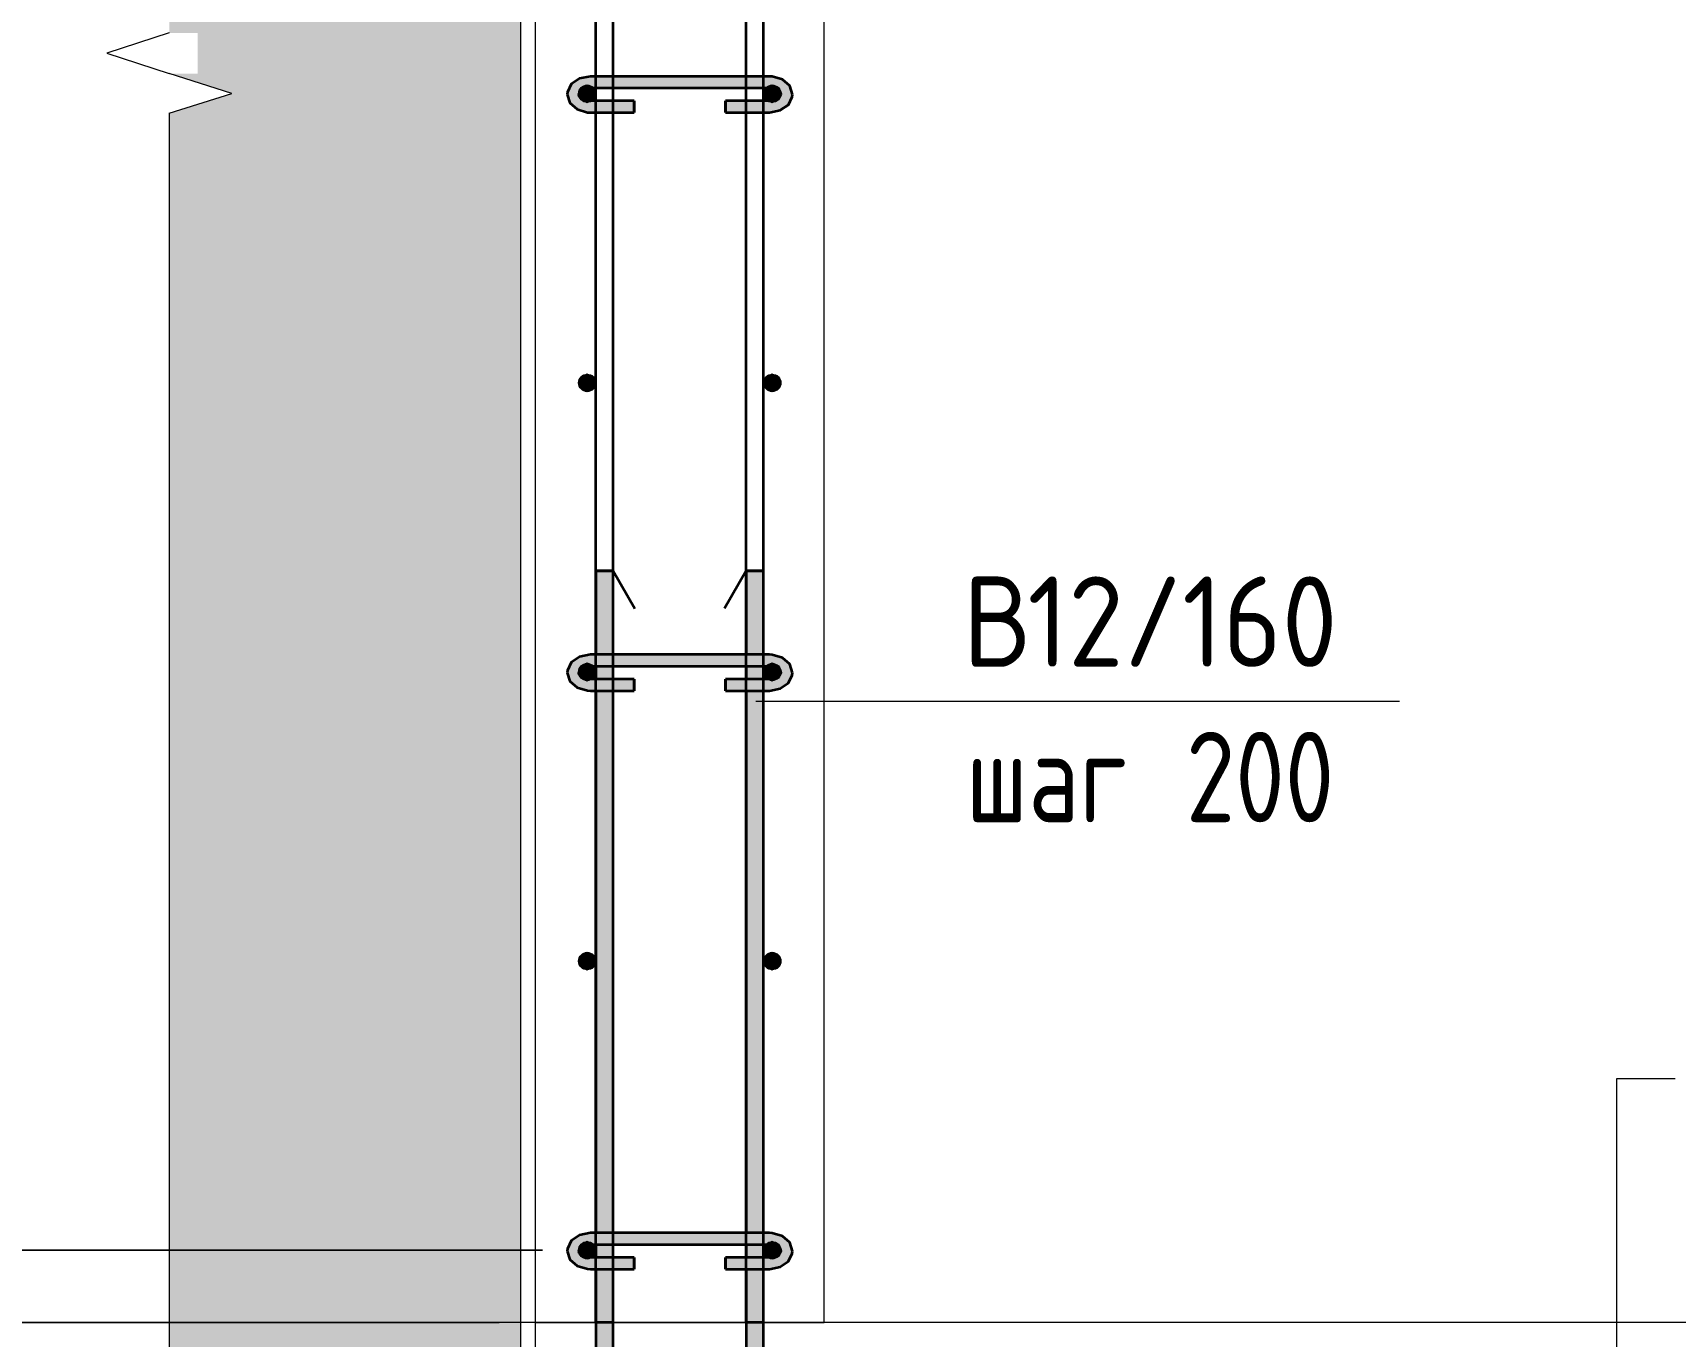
# Model space of a CAD drawing. Header units: millimetres. Extents: x 67134 to 121662, y -4758 to 13821.
# Drawn here: x 109571 to 110707, y -2959 to -2058 of the extents above; entities that cross this region are included whole.
import ezdxf

# ---------------------------------------------------------------- set-up
doc = ezdxf.new("R2010")
doc.units = ezdxf.units.MM
for name, color, linetype, lineweight in [('AA_Dim', 7, 'Continuous', 9), ('AA_Dim-25', 7, 'Continuous', 9), ('AA_Linii', 7, 'Continuous', 9), ('AA_Oformlenie', 7, 'Continuous', 9), ('AA_Vinoska', 7, 'Continuous', 9), ('AA_Visotnaya otmetka', 7, 'Continuous', 9), ('AF_Stena_Опалубка', 253, 'Continuous', 20), ('KR_Armatura', 7, 'Continuous', 20), ('KR_Armatura_Tonkie', 7, 'Continuous', 20), ('KR_Fundament', 7, 'Continuous', 20)]:
    doc.layers.add(name, color=color, linetype=linetype, lineweight=lineweight)
doc.styles.add('ISOCPEUR_7', font='isocpeur.ttf', dxfattribs={"width": 0.9, "height": 62.5})
doc.styles.add('ISOCPEUR_8', font='isocpeur.ttf', dxfattribs={"width": 0.8, "height": 62.5})
doc.dimstyles.new('00_Точн_3_знака__прозр__2', dxfattribs={"dimscale": 304.8, "dimtxt": 62.248823, "dimasz": 0.139436, "dimexe": 0.123031, "dimexo": 0.082021, "dimgap": 0.008202, "dimtad": 1, "dimdec": 3, "dimrnd": 0.001, "dimdsep": 46, "dimtxsty": 'ISOCPEUR_7', "dimblk1": 'OBLIQUE', "dimblk2": 'OBLIQUE', "dimsah": 1, "dimcen": 0.09, "dimdle": 0.123031, "dimazin": 0, "dimtfac": 1, "dimtdec": 4, "dimtix": 1, "dimtmove": 1, "dimatfit": 3, "dimfxl": 1, "dimtvp": 1, "dimtolj": 1, "dimtzin": 0, "dimlwd": 18, "dimlwe": 18, "dimarcsym": 2})
doc.dimstyles.new('00_Точн_3_знака__прозр__3', dxfattribs={"dimscale": 304.8, "dimtxt": 62.248823, "dimasz": 0.139436, "dimexe": 0.123031, "dimexo": 0.082021, "dimgap": 0.008202, "dimtad": 1, "dimdec": 3, "dimrnd": 0.001, "dimdsep": 46, "dimtxsty": 'ISOCPEUR_7', "dimblk1": 'OBLIQUE', "dimblk2": 'OBLIQUE', "dimsah": 1, "dimcen": 0.09, "dimdle": 0.123031, "dimazin": 0, "dimtfac": 1, "dimtdec": 4, "dimtix": 1, "dimtmove": 0, "dimatfit": 3, "dimfxl": 1, "dimtvp": 1, "dimtolj": 1, "dimtzin": 0, "dimlwd": 18, "dimlwe": 18, "dimarcsym": 2})

# ---------------------------------------------------------------- blocks, each defined once
blk = doc.blocks.new('265_Выпуск П одной длины _НесАрм_РабПлоск_ - В1 _d12_ t250-4071037-2-2 Армирование')
at = {"layer": 'KR_Armatura_Tonkie', "lineweight": 35}
h = blk.add_hatch(color=256, dxfattribs=at)
h.paths.add_polyline_path([(-11575, -3156), (-11574.7, -3030.1), (-11573.3, -3020.4), (-11568.8, -3010.2), (-11566, -3006.6), (-11566.2, -2913), (-11578, -2913), (-11577.8, -3156), (-11576.2, -3156)])
h.paths.add_polyline_path([(-11572, -2905), (-11566, -2905), (-11566.2, -2896), (-11578, -2896), (-11577.8, -2905), (-11573, -2905)])
h.paths.add_polyline_path([(-11572, -2888.2), (-11566, -2888), (-11566.3, -2513), (-11578, -2513), (-11577.8, -2888), (-11573, -2888.2)])
h.paths.add_polyline_path([(-11566.8, -2505), (-11566, -2505), (-11566.3, -2496), (-11578, -2496), (-11577.8, -2505), (-11566.9, -2505)])
h.paths.add_polyline_path([(-11572, -2488.2), (-11566, -2488), (-11566.2, -2430), (-11578, -2430), (-11577.8, -2488), (-11572.1, -2488.2)])
h = blk.add_hatch(color=256, dxfattribs=at)
h.paths.add_polyline_path([(-11469.6, -3156), (-11462, -3156), (-11462.2, -3002), (-11474, -3002), (-11473.8, -3156), (-11469.8, -3156)])
h.paths.add_polyline_path([(-11467.6, -2990), (-11462, -2990), (-11462.2, -2913), (-11474, -2913), (-11473.8, -2990), (-11468, -2990)])
h.paths.add_polyline_path([(-11463.8, -2905), (-11462, -2905), (-11462.2, -2896), (-11474, -2896), (-11473.8, -2905), (-11464.6, -2905)])
h.paths.add_polyline_path([(-11468, -2888.2), (-11462, -2888), (-11462.3, -2513), (-11474, -2513), (-11473.8, -2888), (-11469, -2888.2)])
h.paths.add_polyline_path([(-11463.8, -2505), (-11462, -2505), (-11462.3, -2496), (-11474, -2496), (-11473.8, -2505), (-11463.9, -2505)])
h.paths.add_polyline_path([(-11468, -2488.2), (-11462, -2488), (-11462.2, -2430), (-11474, -2430), (-11473.8, -2488), (-11468.1, -2488.2)])
for points in [[(-11536, -3198), (-11536, -3197.6), (-11544.9, -3196.1), (-11554.3, -3192.2), (-11563.1, -3185.1), (-11569.4, -3177), (-11573.7, -3165.8), (-11575, -3156), (-11578, -3156), (-11576.6, -3166.9), (-11572.4, -3177), (-11565.2, -3186.1), (-11556.7, -3192.5), (-11546.9, -3196.6), (-11537.6, -3197.8)], [(-11504, -3186), (-11474.7, -3186), (-11473.9, -3185.2), (-11467.4, -3176.5), (-11463.4, -3166.9), (-11462.2, -3156), (-11474, -3156), (-11475.2, -3164.3), (-11478, -3171), (-11483.1, -3177.5), (-11489, -3182), (-11496.2, -3185), (-11497.6, -3185.2)], [(-11533, -3198), (-11536, -3197.8), (-11536, -3198)]]:
    blk.add_hatch(color=256, dxfattribs=at).paths.add_polyline_path(points)
for p, q in [((-11578, -2430), (-11578, -2488)), ((-11578, -2430), (-11566, -2430)), ((-11566.2, -2430), (-11577.8, -2430)), ((-11566, -2488), (-11566, -2430)), ((-11566, -2430), (-11551, -2456)), ((-11474, -2430), (-11489, -2456)), ((-11474, -2430), (-11474, -2488)), ((-11474, -2430), (-11462, -2430)), ((-11462.2, -2430), (-11473.8, -2430)), ((-11462, -2488), (-11462, -2430)), ((-11578, -2496), (-11578, -2505)), ((-11566, -2505), (-11566, -2496)), ((-11474, -2496), (-11474, -2505)), ((-11462, -2505), (-11462, -2496)), ((-11578, -2513), (-11578, -2888)), ((-11566, -2888), (-11566, -2513)), ((-11474, -2513), (-11474, -2888)), ((-11462, -2888), (-11462, -2513)), ((-11578, -2896), (-11578, -2905)), ((-11566, -2905), (-11566, -2896)), ((-11474, -2896), (-11474, -2905)), ((-11462, -2905), (-11462, -2896)), ((-11578, -2913), (-11578, -2990)), ((-11566, -2990), (-11566, -2913)), ((-11474, -2913), (-11474, -2990)), ((-11462, -2990), (-11462, -2913)), ((-11578, -2990), (-11578, -3002)), ((-11566, -3002), (-11566, -2990)), ((-11578, -3002), (-11578, -3156)), ((-11566, -3006.6), (-11566, -3002)), ((-11474, -3002), (-11474, -3156)), ((-11462, -3156), (-11462, -3002)), ((-11504, -3186), (-11533, -3186)), ((-11536, -3198), (-11504, -3198))]:
    blk.add_line(p, q, dxfattribs=at)
at = {"layer": 'KR_Armatura_Tonkie', "lineweight": 35, "flags": 128}
for points in [[(-11578, -3156), (-11576, -3168.7), (-11570.3, -3180.2), (-11564.7, -3186)], [(-11474, -3156), (-11476, -3166.7), (-11481.6, -3175.9), (-11490.1, -3182.6), (-11500.5, -3185.8), (-11504, -3186)], [(-11475.3, -3186), (-11470.6, -3181.4), (-11464.5, -3170.1), (-11462, -3157.5), (-11462, -3156)], [(-11564.7, -3186), (-11561.4, -3189.4), (-11550.1, -3195.5), (-11537.5, -3198), (-11536, -3198)]]:
    blk.add_lwpolyline(points, dxfattribs=at)
blk = doc.blocks.new('265_Выпуск П одной длины _НесАрм_РабПлоск_ - В1 _d12_ t250-V7-2-2 Армирование')
at = {"layer": 'KR_Armatura_Tonkie', "lineweight": 35}
for p, q in [((-11578, -2430), (-11578, -2488)), ((-11566.2, -2430), (-11577.8, -2430)), ((-11577.8, -2430), (-11566.2, -2430)), ((-11566, -2488), (-11566, -2430)), ((-11566, -2430), (-11551, -2456)), ((-11474, -2430), (-11489, -2456)), ((-11474, -2430), (-11474, -2488)), ((-11473.8, -2430), (-11462.2, -2430)), ((-11462.2, -2430), (-11473.8, -2430)), ((-11462, -2488), (-11462, -2430)), ((-11578, -2496), (-11578, -2505)), ((-11566, -2505), (-11566, -2496)), ((-11474, -2496), (-11474, -2505)), ((-11462, -2505), (-11462, -2496)), ((-11578, -2513), (-11578, -2888)), ((-11566, -2888), (-11566, -2513)), ((-11474, -2513), (-11474, -2888)), ((-11462, -2888), (-11462, -2513)), ((-11578, -2896), (-11578, -2905)), ((-11566, -2905), (-11566, -2896)), ((-11474, -2896), (-11474, -2905)), ((-11462, -2905), (-11462, -2896)), ((-11578, -2913), (-11578, -2990)), ((-11566, -2990), (-11566, -2913)), ((-11474, -2913), (-11474, -2990)), ((-11462, -2990), (-11462, -2913)), ((-11578, -2990), (-11578, -3002)), ((-11566, -3002), (-11566, -2990)), ((-11578, -3002), (-11578, -3156)), ((-11566, -3006.6), (-11566, -3002)), ((-11474, -3002), (-11474, -3156)), ((-11462, -3156), (-11462, -3002)), ((-11474, -3156), (-11475.7, -3165.5)), ((-11476.8, -3168), (-11480.7, -3174.5)), ((-11482.1, -3176.4), (-11489.7, -3182.3)), ((-11504, -3186), (-11533, -3186)), ((-11491.5, -3183), (-11499, -3185.3)), ((-11536, -3198), (-11504, -3198))]:
    blk.add_line(p, q, dxfattribs=at)
at = {"layer": 'KR_Armatura_Tonkie', "lineweight": 35, "flags": 128}
for points in [[(-11462.6, -3160.4), (-11462, -3157.5), (-11462, -3156)], [(-11576.2, -3167.8), (-11576, -3168.7), (-11574.7, -3171.4)], [(-11465.9, -3172.7), (-11464.5, -3170.1), (-11464.2, -3168.6)], [(-11571.1, -3178.7), (-11570.3, -3180.2), (-11568.3, -3182.3)], [(-11472.3, -3183.1), (-11470.6, -3181.4), (-11469.5, -3179.4)], [(-11563.1, -3187.7), (-11561.4, -3189.4), (-11559.4, -3190.5)], [(-11552.7, -3194.1), (-11550.1, -3195.5), (-11548.6, -3195.8)], [(-11540.4, -3197.4), (-11537.5, -3198), (-11536, -3198)]]:
    blk.add_lwpolyline(points, dxfattribs=at)
blk = doc.blocks.new('261_Шпилька массив _НесАрм_РабПлоск_ - 8 А240-4166799-2-2 Армирование')
at = {"layer": 'KR_Armatura_Tonkie', "lineweight": 35}
for points in [[(-11581.8, -2111.8), (-11581.8, -2105), (-11588, -2103.5), (-11589.4, -2101.8), (-11589.8, -2100.5), (-11588.8, -2097.7), (-11585.8, -2095.6), (-11581.8, -2094.8), (-11581.8, -2088), (-11587.9, -2089), (-11590.7, -2090.3), (-11594.3, -2093.4), (-11596.6, -2096.2), (-11597.8, -2100.5), (-11596.4, -2105.1), (-11593.2, -2108.5), (-11587.7, -2111), (-11585.7, -2111.3)], [(-11551.1, -2094.8), (-11458, -2094.8), (-11458, -2088), (-11581.8, -2088.1), (-11581.8, -2094.8), (-11566, -2094.8)], [(-11458, -2111.8), (-11451.9, -2110.9), (-11446.7, -2108.5), (-11443.2, -2104.8), (-11442, -2100.5), (-11443.2, -2096.2), (-11445.6, -2092.6), (-11450.5, -2089.5), (-11458, -2088.1), (-11458, -2094.8), (-11454, -2095.6), (-11451.1, -2097.7), (-11450.1, -2100.7), (-11450.6, -2102.1), (-11452.5, -2103.7), (-11458, -2105.1), (-11458, -2111)], [(-11551.1, -2096), (-11458, -2095.9), (-11458, -2094.8), (-11581.8, -2094.8), (-11581.8, -2096), (-11566, -2096)], [(-11566, -2111.8), (-11551.5, -2111.8), (-11551.5, -2105), (-11581.8, -2105.1), (-11581.8, -2111.8), (-11573.7, -2111.8)], [(-11566, -2113), (-11551.5, -2112.8), (-11551.5, -2111.8), (-11581.8, -2111.8), (-11581.8, -2113), (-11573.7, -2113)], [(-11458, -2111.8), (-11458, -2105), (-11488.3, -2105.1), (-11488.3, -2111.8), (-11460.5, -2111.8)], [(-11460.5, -2113), (-11458, -2112.8), (-11458, -2111.8), (-11488.3, -2111.8), (-11488.3, -2113), (-11462, -2113)], [(-11581.8, -2511.8), (-11581.8, -2505), (-11588, -2503.5), (-11589.5, -2501.5), (-11589.8, -2500.5), (-11588.8, -2497.7), (-11585.8, -2495.6), (-11581.8, -2494.8), (-11581.8, -2488), (-11587.9, -2489), (-11590.7, -2490.3), (-11594.3, -2493.4), (-11596.6, -2496.2), (-11597.8, -2500.5), (-11596.4, -2505.1), (-11593.2, -2508.5), (-11587.7, -2511), (-11585.7, -2511.3)], [(-11462, -2494.8), (-11458, -2494.8), (-11458, -2488), (-11581.8, -2488.1), (-11581.8, -2494.8), (-11474, -2494.8)], [(-11458, -2511.8), (-11451.9, -2510.9), (-11446.7, -2508.5), (-11443.2, -2504.8), (-11442, -2500.5), (-11443.2, -2496.2), (-11445.6, -2492.6), (-11450.5, -2489.5), (-11458, -2488.1), (-11458, -2494.8), (-11454, -2495.6), (-11451.1, -2497.7), (-11450.1, -2500.7), (-11450.6, -2502.1), (-11452.5, -2503.7), (-11458, -2505.1), (-11458, -2511)], [(-11460.5, -2496), (-11458, -2495.9), (-11458, -2494.8), (-11581.8, -2494.8), (-11581.8, -2496), (-11462, -2496)], [(-11551.5, -2511.8), (-11551.5, -2505), (-11581.8, -2505.1), (-11581.8, -2511.8), (-11566, -2511.8)], [(-11462, -2511.8), (-11458, -2511.8), (-11458, -2505), (-11488.3, -2505.1), (-11488.3, -2511.8), (-11474, -2511.8)], [(-11566, -2513), (-11551.5, -2512.8), (-11551.5, -2511.8), (-11581.8, -2511.8), (-11581.8, -2513), (-11573.7, -2513)], [(-11460.5, -2513), (-11458, -2512.8), (-11458, -2511.8), (-11488.3, -2511.8), (-11488.3, -2513), (-11462, -2513)], [(-11581.8, -2911.8), (-11581.8, -2905), (-11588, -2903.5), (-11589.4, -2901.8), (-11589.8, -2900.5), (-11588.8, -2897.7), (-11585.8, -2895.6), (-11581.8, -2894.8), (-11581.8, -2888), (-11587.9, -2889), (-11590.7, -2890.3), (-11594.3, -2893.4), (-11596.6, -2896.2), (-11597.8, -2900.5), (-11596.4, -2905.1), (-11593.2, -2908.5), (-11587.7, -2911), (-11585.7, -2911.3)], [(-11578.1, -2894.8), (-11458, -2894.8), (-11458, -2888), (-11581.8, -2888.1), (-11581.8, -2894.8), (-11580.5, -2894.8)], [(-11460.5, -2896), (-11458, -2895.9), (-11458, -2894.8), (-11581.8, -2894.8), (-11581.8, -2896), (-11462, -2896)], [(-11458, -2911.8), (-11451.9, -2910.9), (-11446.7, -2908.5), (-11443.1, -2904.4), (-11442, -2900.5), (-11443.2, -2896.2), (-11445.6, -2892.6), (-11450.5, -2889.5), (-11458, -2888.1), (-11458, -2894.8), (-11454, -2895.6), (-11451.1, -2897.7), (-11450.1, -2900.7), (-11450.6, -2902.1), (-11452.5, -2903.7), (-11458, -2905.1), (-11458, -2911)], [(-11573.7, -2911.8), (-11551.5, -2911.8), (-11551.5, -2905), (-11581.8, -2905.1), (-11581.8, -2911.8), (-11578, -2911.8)], [(-11462, -2911.8), (-11458, -2911.8), (-11458, -2905), (-11488.3, -2905.1), (-11488.3, -2911.8), (-11474, -2911.8)], [(-11566, -2913), (-11551.5, -2912.8), (-11551.5, -2911.8), (-11581.8, -2911.8), (-11581.8, -2913), (-11573.7, -2913)], [(-11460.5, -2913), (-11458, -2912.8), (-11458, -2911.8), (-11488.3, -2911.8), (-11488.3, -2913), (-11462, -2913)]]:
    blk.add_hatch(color=256, dxfattribs=at).paths.add_polyline_path(points)
h = blk.add_hatch(color=256, dxfattribs=at)
h.paths.add_polyline_path([(-11581.8, -2113), (-11581.8, -2111.8), (-11588, -2110.9), (-11593.2, -2108.5), (-11591.4, -2110.1), (-11589.4, -2111.3), (-11587.9, -2112), (-11585.3, -2112.4)])
h.paths.add_polyline_path([(-11589.3, -2099), (-11588, -2097.4), (-11581.8, -2095.9), (-11581.8, -2094.8), (-11585.8, -2095.6), (-11588.8, -2097.7), (-11589.1, -2098.6)])
h = blk.add_hatch(color=256, dxfattribs=at)
h.paths.add_polyline_path([(-11458, -2113), (-11450.5, -2111.5), (-11445.6, -2108.4), (-11443.2, -2104.8), (-11446.7, -2108.5), (-11452.1, -2111), (-11458, -2111.8), (-11458, -2112.8)])
h.paths.add_polyline_path([(-11450.8, -2098.6), (-11451.1, -2097.7), (-11454.6, -2095.5), (-11458, -2094.8), (-11458, -2096), (-11457.4, -2096.1), (-11450.8, -2098.6)])
h = blk.add_hatch(color=256, dxfattribs=at)
h.paths.add_polyline_path([(-11581.8, -2513), (-11581.8, -2511.8), (-11588, -2510.9), (-11593.2, -2508.5), (-11593.8, -2508.1), (-11589.4, -2511.3), (-11587.9, -2512), (-11585.3, -2512.4)])
h.paths.add_polyline_path([(-11589.3, -2499), (-11588, -2497.4), (-11581.8, -2495.9), (-11581.8, -2494.8), (-11585.8, -2495.6), (-11588.8, -2497.7), (-11589, -2498.3)])
h = blk.add_hatch(color=256, dxfattribs=at)
h.paths.add_polyline_path([(-11458, -2513), (-11450.5, -2511.5), (-11445.6, -2508.4), (-11443.2, -2504.8), (-11446.7, -2508.5), (-11452.1, -2511), (-11458, -2511.8), (-11458, -2512.8)])
h.paths.add_polyline_path([(-11450.8, -2498.6), (-11451.1, -2497.7), (-11454.6, -2495.5), (-11458, -2494.8), (-11458, -2496), (-11457.4, -2496.1), (-11451.1, -2498.5)])
h = blk.add_hatch(color=256, dxfattribs=at)
h.paths.add_polyline_path([(-11581.8, -2913), (-11581.8, -2911.8), (-11588, -2910.9), (-11593.2, -2908.5), (-11593.8, -2908.1), (-11589.4, -2911.3), (-11587.9, -2912), (-11585.3, -2912.4)])
h.paths.add_polyline_path([(-11589.3, -2899), (-11588, -2897.4), (-11581.8, -2895.9), (-11581.8, -2894.8), (-11585.8, -2895.6), (-11588.8, -2897.7), (-11589, -2898.3)])
h = blk.add_hatch(color=256, dxfattribs=at)
h.paths.add_polyline_path([(-11458, -2913), (-11450.5, -2911.5), (-11445.6, -2908.4), (-11443.2, -2904.8), (-11446.7, -2908.5), (-11452.1, -2911), (-11458, -2911.8), (-11458, -2912.8)])
h.paths.add_polyline_path([(-11450.8, -2898.6), (-11451.1, -2897.7), (-11454.6, -2895.5), (-11458, -2894.8), (-11458, -2896), (-11457.4, -2896.1), (-11451.1, -2898.5)])
for p, q in [((-11578, -2088), (-11581.8, -2088)), ((-11566, -2088), (-11578, -2088)), ((-11474, -2088), (-11566, -2088)), ((-11462, -2088), (-11474, -2088)), ((-11458, -2088), (-11462, -2088)), ((-11581.8, -2096), (-11578, -2096)), ((-11578, -2096), (-11566, -2096)), ((-11566, -2096), (-11474, -2096)), ((-11474, -2096), (-11462, -2096)), ((-11462, -2096), (-11458, -2096)), ((-11578, -2105), (-11581.8, -2105)), ((-11581.8, -2113), (-11578, -2113)), ((-11566, -2105), (-11578, -2105)), ((-11578, -2113), (-11566, -2113)), ((-11551.5, -2105), (-11566, -2105)), ((-11566, -2113), (-11551.5, -2113)), ((-11551.5, -2105), (-11551.5, -2111.8)), ((-11551.5, -2106.2), (-11551.5, -2105.1)), ((-11551.5, -2112.8), (-11551.5, -2106.2)), ((-11551.5, -2111.8), (-11551.5, -2113)), ((-11474, -2105), (-11488.3, -2105)), ((-11488.3, -2111.8), (-11488.3, -2105)), ((-11488.3, -2105.1), (-11488.3, -2106.2)), ((-11488.3, -2106.2), (-11488.3, -2112.8)), ((-11488.3, -2113), (-11488.3, -2111.8)), ((-11488.3, -2113), (-11474, -2113)), ((-11462, -2105), (-11474, -2105)), ((-11474, -2113), (-11462, -2113)), ((-11458, -2105), (-11462, -2105)), ((-11462, -2113), (-11458, -2113)), ((-11578, -2488), (-11581.8, -2488)), ((-11566, -2488), (-11578, -2488)), ((-11474, -2488), (-11566, -2488)), ((-11462, -2488), (-11474, -2488)), ((-11458, -2488), (-11462, -2488)), ((-11581.8, -2496), (-11578, -2496)), ((-11578, -2496), (-11566, -2496)), ((-11566, -2496), (-11474, -2496)), ((-11474, -2496), (-11462, -2496)), ((-11462, -2496), (-11458, -2496)), ((-11578, -2505), (-11581.8, -2505)), ((-11566, -2505), (-11578, -2505)), ((-11551.5, -2505), (-11566, -2505)), ((-11551.5, -2505), (-11551.5, -2511.8)), ((-11551.5, -2506.2), (-11551.5, -2505.1)), ((-11551.5, -2512.8), (-11551.5, -2506.2)), ((-11474, -2505), (-11488.3, -2505)), ((-11488.3, -2511.8), (-11488.3, -2505)), ((-11488.3, -2505.1), (-11488.3, -2506.2)), ((-11488.3, -2506.2), (-11488.3, -2512.8)), ((-11462, -2505), (-11474, -2505)), ((-11458, -2505), (-11462, -2505)), ((-11581.8, -2513), (-11578, -2513)), ((-11578, -2513), (-11566, -2513)), ((-11566, -2513), (-11551.5, -2513)), ((-11551.5, -2511.8), (-11551.5, -2513)), ((-11488.3, -2513), (-11488.3, -2511.8)), ((-11488.3, -2513), (-11474, -2513)), ((-11474, -2513), (-11462, -2513)), ((-11462, -2513), (-11458, -2513)), ((-11578, -2888), (-11581.8, -2888)), ((-11581.8, -2896), (-11578, -2896)), ((-11566, -2888), (-11578, -2888)), ((-11578, -2896), (-11566, -2896)), ((-11474, -2888), (-11566, -2888)), ((-11566, -2896), (-11474, -2896)), ((-11462, -2888), (-11474, -2888)), ((-11474, -2896), (-11462, -2896)), ((-11458, -2888), (-11462, -2888)), ((-11462, -2896), (-11458, -2896)), ((-11578, -2905), (-11581.8, -2905)), ((-11566, -2905), (-11578, -2905)), ((-11551.5, -2905), (-11566, -2905)), ((-11551.5, -2905), (-11551.5, -2911.8)), ((-11551.5, -2906.2), (-11551.5, -2905.1)), ((-11551.5, -2912.8), (-11551.5, -2906.2)), ((-11474, -2905), (-11488.3, -2905)), ((-11488.3, -2911.8), (-11488.3, -2905)), ((-11488.3, -2905.1), (-11488.3, -2906.2)), ((-11488.3, -2906.2), (-11488.3, -2912.8)), ((-11462, -2905), (-11474, -2905)), ((-11458, -2905), (-11462, -2905)), ((-11581.8, -2913), (-11578, -2913)), ((-11578, -2913), (-11566, -2913)), ((-11566, -2913), (-11551.5, -2913)), ((-11551.5, -2911.8), (-11551.5, -2913)), ((-11488.3, -2913), (-11488.3, -2911.8)), ((-11488.3, -2913), (-11474, -2913)), ((-11474, -2913), (-11462, -2913)), ((-11462, -2913), (-11458, -2913))]:
    blk.add_line(p, q, dxfattribs=at)
at = {"layer": 'KR_Armatura_Tonkie', "lineweight": 35, "flags": 128}
for points in [[(-11581.8, -2088), (-11589.4, -2089.5), (-11595, -2093.4), (-11597.7, -2098.9), (-11597.8, -2100.5)], [(-11442, -2100.5), (-11443.9, -2094.6), (-11448.9, -2090.2), (-11456.1, -2088.1), (-11458, -2088)], [(-11597.8, -2100.5), (-11596, -2106.4), (-11591, -2110.8), (-11583.7, -2112.9), (-11581.8, -2113)], [(-11589.8, -2100.5), (-11588.9, -2098.5), (-11585.1, -2096.4), (-11581.8, -2096)], [(-11581.8, -2105), (-11586.9, -2103.9), (-11589.5, -2101.7), (-11589.8, -2100.5)], [(-11458, -2096), (-11453, -2097.1), (-11450.3, -2099.3), (-11450, -2100.5)], [(-11458, -2113), (-11450.4, -2111.5), (-11444.8, -2107.6), (-11442.1, -2102.1), (-11442, -2100.5)], [(-11450, -2100.5), (-11451, -2102.5), (-11454.7, -2104.5), (-11458, -2105)], [(-11581.8, -2488), (-11589.4, -2489.5), (-11595, -2493.4), (-11597.7, -2498.9), (-11597.8, -2500.5)], [(-11442, -2500.5), (-11443.9, -2494.6), (-11448.9, -2490.2), (-11456.1, -2488.1), (-11458, -2488)], [(-11589.8, -2500.5), (-11588.9, -2498.5), (-11585.1, -2496.4), (-11581.8, -2496)], [(-11458, -2496), (-11453, -2497.1), (-11450.3, -2499.3), (-11450, -2500.5)], [(-11597.8, -2500.5), (-11596, -2506.4), (-11591, -2510.8), (-11583.7, -2512.9), (-11581.8, -2513)], [(-11581.8, -2505), (-11586.9, -2503.9), (-11589.5, -2501.7), (-11589.8, -2500.5)], [(-11458, -2513), (-11450.4, -2511.5), (-11444.8, -2507.6), (-11442.1, -2502.1), (-11442, -2500.5)], [(-11450, -2500.5), (-11451, -2502.5), (-11454.7, -2504.5), (-11458, -2505)], [(-11581.8, -2888), (-11589.4, -2889.5), (-11595, -2893.4), (-11597.7, -2898.9), (-11597.8, -2900.5)], [(-11589.8, -2900.5), (-11588.9, -2898.5), (-11585.1, -2896.4), (-11581.8, -2896)], [(-11442, -2900.5), (-11443.9, -2894.6), (-11448.9, -2890.2), (-11456.1, -2888.1), (-11458, -2888)], [(-11458, -2896), (-11453, -2897.1), (-11450.3, -2899.3), (-11450, -2900.5)], [(-11597.8, -2900.5), (-11596, -2906.4), (-11591, -2910.8), (-11583.7, -2912.9), (-11581.8, -2913)], [(-11581.8, -2905), (-11586.9, -2903.9), (-11589.5, -2901.7), (-11589.8, -2900.5)], [(-11458, -2913), (-11450.4, -2911.5), (-11444.8, -2907.6), (-11442.1, -2902.1), (-11442, -2900.5)], [(-11450, -2900.5), (-11451, -2902.5), (-11454.7, -2904.5), (-11458, -2905)]]:
    blk.add_lwpolyline(points, dxfattribs=at)
blk = doc.blocks.new('011_Прямоугольник обрыва _ЭлУзла_ - 011_Прямоугольник обрыва _ЭлУзла_-4156433-2-2 Армирование')
at = {"layer": 'AA_Oformlenie'}
blk.add_line((-11873.1, -3454.8), (-11873.1, -2113.6), dxfattribs=at)
blk = doc.blocks.new('DIMBLOCK104-2-2 Армирование')
at = {"layer": 'AA_Dim-25', "lineweight": 18}
for p, q in [((109292.8, -2709.9), (109292.8, -2924)), ((109292.8, -2924), (109428.3, -2970)), ((109893.1, -2950), (109390.8, -2950)), ((109428.3, -2990), (109428.3, -2950)), ((109428.3, -2950), (109893.1, -2950)), ((109923.1, -2990), (109390.8, -2990)), ((109428.3, -2990), (109923.1, -2990))]:
    blk.add_line(p, q, dxfattribs=at)
at = {"layer": 'AA_Dim-25', "lineweight": 30}
for p, q in [((109428.3, -2950), (109407.1, -2928.8)), ((109428.3, -2950), (109449.6, -2971.2)), ((109428.3, -2990), (109407.1, -2968.8)), ((109428.3, -2990), (109449.6, -3011.2))]:
    blk.add_line(p, q, dxfattribs=at)
at = {"layer": 'AA_Dim-25', "color": 0, "lineweight": 18, "insert": (109208.7, -2899), "char_height": 62.5, "width": 226.969, "attachment_point": 1, "rotation": 90, "line_spacing_factor": 1.149209, "style": 'ISOCPEUR_7'}
blk.add_mtext('з.с.40', dxfattribs=at)
blk = doc.blocks.new('_Oblique')
at = {"color": 0, "linetype": 'ByBlock', "lineweight": -2}
blk.add_line((-0.5, -0.5), (0.5, 0.5), dxfattribs=at)
blk = doc.blocks.new('DIMBLOCK105-2-2 Армирование')
at = {"layer": 'AA_Dim-25', "lineweight": 18}
for p, q in [((109428.3, -2785.3), (109428.3, -2889.4)), ((109428.3, -2889.4), (109428.3, -2925)), ((109923.1, -2900), (109390.8, -2900)), ((109428.3, -2950), (109428.3, -2900)), ((109428.3, -2900), (109923.1, -2900)), ((109893.1, -2950), (109390.8, -2950)), ((109428.3, -2950), (109893.1, -2950))]:
    blk.add_line(p, q, dxfattribs=at)
at = {"layer": 'AA_Dim-25', "lineweight": 30}
for p, q in [((109428.3, -2900), (109407.1, -2878.8)), ((109428.3, -2900), (109449.6, -2921.2)), ((109428.3, -2950), (109407.1, -2928.8)), ((109428.3, -2950), (109449.6, -2971.2))]:
    blk.add_line(p, q, dxfattribs=at)
at = {"layer": 'AA_Dim-25', "color": 0, "lineweight": 18, "insert": (109344.2, -2864.4), "char_height": 62.5, "width": 94.81, "attachment_point": 1, "rotation": 90, "line_spacing_factor": 1.149209, "style": 'ISOCPEUR_7'}
blk.add_mtext('50', dxfattribs=at)
blk = doc.blocks.new('DIMBLOCK106-2-2 Армирование')
at = {"layer": 'AA_Dim-25', "lineweight": 30}
for p, q in [((109428.3, 1100), (109407.1, 1121.2)), ((109428.3, 1100), (109449.6, 1078.8)), ((109428.3, -2900), (109407.1, -2878.8)), ((109428.3, -2900), (109449.6, -2921.2))]:
    blk.add_line(p, q, dxfattribs=at)
at = {"layer": 'AA_Dim-25', "lineweight": 18}
for p, q in [((109923.1, 1100), (109390.8, 1100)), ((109428.3, -2900), (109428.3, 1100)), ((109428.3, 1100), (109923.1, 1100)), ((109923.1, -2900), (109390.8, -2900)), ((109428.3, -2900), (109923.1, -2900))]:
    blk.add_line(p, q, dxfattribs=at)
at = {"layer": 'AA_Dim-25', "color": 0, "lineweight": 18, "insert": (109344.2, -1114.9), "char_height": 62.5, "width": 515.708, "attachment_point": 1, "rotation": 90, "line_spacing_factor": 1.149209, "style": 'ISOCPEUR_7'}
blk.add_mtext('200х19=4000', dxfattribs=at)
blk = doc.blocks.new('042_М_Арматуры - Диам длина поз _ Комментарий-3662934-2-2 Армирование')
at = {"layer": 'AA_Vinoska'}
blk.add_line((-10831.3, -2781.2), (-10481.3, -2781.2), dxfattribs=at)

msp = doc.modelspace()

# ---------------------------------------------------------------- hatches: boundary and pattern name
at = {"layer": 'AA_Oformlenie'}
h = msp.add_hatch(dxfattribs=at)
h.set_pattern_fill('FP_13', color=250, style=0, pattern_type=2)
h.set_pattern_definition([(0, (112629.82, 825), (101.6, 25.4), [8.382, -67.818, 8.382, -67.818, -406.4]), (0, (112629.82, 825), (101.6, 25.4), [-152.4, 8.382, -144.018, 8.382, -67.818, -177.8]), (0, (112629.82, 825), (101.6, 25.4), [-381, 8.382, -42.418, 8.382, -118.618]), (120, (112667.92, 837.7), (-72.79705, 75.28818), [8.382, -67.818, 8.382, -67.818, -406.4]), (120, (112667.92, 837.7), (-72.79705, 75.28818), [-152.4, 8.382, -144.018, 8.382, -67.818, -177.8]), (120, (112667.92, 837.7), (-72.79705, 75.28818), [-381, 8.382, -42.418, 8.382, -118.618]), (240, (112680.62, 888.5), (-28.80295, -100.68818), [8.382, -67.818, 8.382, -67.818, -406.4]), (240, (112680.62, 888.5), (-28.80295, -100.68818), [-152.4, 8.382, -144.018, 8.382, -67.818, -177.8]), (240, (112680.62, 888.5), (-28.80295, -100.68818), [-381, 8.382, -42.418, 8.382, -118.618])])
h.paths.add_polyline_path([(109664.9489, -3454.753), (110241.5471, -3454.753), (110241.5471, -3434.6753), (110269.0471, -3434.6753), (110269.0471, -3454.753), (110283.1242, -3411.4279), (110297.2014, -3454.753), (111449.7434, -3454.753), (111449.7434, -3434.6753), (111477.2434, -3434.6753), (111477.2434, -3454.753), (111491.3206, -3411.4279), (111505.3977, -3454.753), (111908.0899, -3454.753), (111908.0899, -3350), (109808.0899, -3350), (109808.0899, -3250), (109908.0899, -3250), (109908.0899, -1235), (109664.9489, -1235), (109664.9489, -2057.9104), (109684.5752, -2057.9104), (109684.5752, -2086.0648), (109664.9489, -2086.0648), (109708.2501, -2099.8148), (109664.9489, -2113.5648), (109664.9489, -3387.9646)])
at = {"layer": 'KR_Armatura'}
h = msp.add_hatch(color=256, dxfattribs=at)
edge = h.paths.add_edge_path()
edge.add_arc((109954.0899, -2100), 6, 0, 360)
for points in [[(109954.0899, -2106), (109959.286, -2103), (109959.286, -2097), (109954.0899, -2094), (109948.8937, -2097), (109948.8937, -2103)], [(110082.0899, -2106), (110087.286, -2103), (110087.286, -2097), (110082.0899, -2094), (110076.8937, -2097), (110076.8937, -2103), (110077.6301, -2103.4251)], [(109954.0899, -2306), (109959.286, -2303), (109959.286, -2297), (109954.0899, -2294), (109948.8937, -2297), (109948.8937, -2303)], [(110082.0899, -2306), (110087.286, -2303), (110087.286, -2297), (110082.0899, -2294), (110076.8937, -2297), (110076.8937, -2303)], [(109954.0899, -2506), (109959.286, -2503), (109959.286, -2497), (109954.0899, -2494), (109948.8937, -2497), (109948.8937, -2503)], [(110082.0899, -2506), (110087.286, -2503), (110087.286, -2497), (110082.0899, -2494), (110076.8937, -2497), (110076.8937, -2503), (110077.6301, -2503.4251)], [(109954.0899, -2706), (109959.286, -2703), (109959.286, -2697), (109954.0899, -2694), (109948.8937, -2697.2172), (109948.8937, -2703)], [(110082.0899, -2706), (110087.286, -2703), (110087.286, -2697), (110082.0899, -2694), (110076.8937, -2697.2172), (110076.8937, -2703)], [(109954.0899, -2906), (109959.286, -2903), (109959.286, -2897), (109954.0899, -2894), (109948.8937, -2897), (109948.8937, -2903), (109951.3904, -2904.4414)], [(110082.0899, -2906), (110087.286, -2903), (110087.286, -2897), (110082.0899, -2894), (110076.8937, -2897), (110076.8937, -2903), (110079.3904, -2904.4414)]]:
    msp.add_hatch(color=256, dxfattribs=at).paths.add_polyline_path(points)
h = msp.add_hatch(color=256, dxfattribs=at)
edge = h.paths.add_edge_path()
edge.add_arc((110082.0899, -2100), 6, 0, 360)
h = msp.add_hatch(color=256, dxfattribs=at)
edge = h.paths.add_edge_path()
edge.add_arc((109954.0899, -2300), 6, 0, 360)
h = msp.add_hatch(color=256, dxfattribs=at)
edge = h.paths.add_edge_path()
edge.add_arc((110082.0899, -2300), 6, 0, 360)
h = msp.add_hatch(color=256, dxfattribs=at)
edge = h.paths.add_edge_path()
edge.add_arc((109954.0899, -2500), 6, 0, 360)
h = msp.add_hatch(color=256, dxfattribs=at)
edge = h.paths.add_edge_path()
edge.add_arc((110082.0899, -2500), 6, 0, 360)
h = msp.add_hatch(color=256, dxfattribs=at)
edge = h.paths.add_edge_path()
edge.add_arc((109954.0899, -2700), 6, 0, 360)
h = msp.add_hatch(color=256, dxfattribs=at)
edge = h.paths.add_edge_path()
edge.add_arc((110082.0899, -2700), 6, 0, 360)
h = msp.add_hatch(color=256, dxfattribs=at)
edge = h.paths.add_edge_path()
edge.add_arc((109954.0899, -2900), 6, 0, 360)
h = msp.add_hatch(color=256, dxfattribs=at)
edge = h.paths.add_edge_path()
edge.add_arc((110082.0899, -2900), 6, 0, 360)

# ---------------------------------------------------------------- linework, layer by layer
at = {"layer": 'AA_Linii'}
msp.add_line((109908.0899, -3250), (109908.0899, -1235), dxfattribs=at)
at = {"layer": 'AA_Vinoska'}
for p, q in [((109664.9489, -2057.9104), (109621.6238, -2071.9876)), ((109621.6238, -2071.9876), (109664.9489, -2086.0648)), ((109708.2501, -2099.8148), (109664.9489, -2086.0648)), ((109664.9489, -2113.5648), (109708.2501, -2099.8148)), ((110070.764, -2520.2639), (110166.0207, -2520.2639)), ((110666.3295, -2781.2042), (110706.7824, -2781.2042)), ((110666.3295, -2989.2474), (110666.3295, -2781.2042))]:
    msp.add_line(p, q, dxfattribs=at)
at = {"layer": 'AA_Visotnaya otmetka'}
for q in [(109048.1324, -2950), (110584.4671, -2950)]:
    msp.add_line((110584.4671, -2950), q, dxfattribs=at)
at = {"layer": 'AF_Stena_Опалубка'}
for p, q in [((109918.0899, 1330), (109918.0899, -2950)), ((110118.0899, -2950), (110118.0899, 1330)), ((109918.0899, -2950), (110118.0899, -2950))]:
    msp.add_line(p, q, dxfattribs=at)
at = {"layer": 'KR_Armatura'}
for p, q in [((109954.0899, -2094), (109948.8937, -2097)), ((109948.8937, -2097), (109948.8937, -2103)), ((109959.286, -2097), (109954.0899, -2094)), ((109959.286, -2103), (109959.286, -2097)), ((110082.0899, -2094), (110076.8937, -2097)), ((110076.8937, -2097), (110076.8937, -2103)), ((110087.286, -2097), (110082.0899, -2094)), ((110087.286, -2103), (110087.286, -2097)), ((109948.8937, -2103), (109954.0899, -2106)), ((109954.0899, -2106), (109959.286, -2103)), ((110076.8937, -2103), (110077.6301, -2103.4251)), ((110077.6301, -2103.4251), (110082.0899, -2106)), ((110082.0899, -2106), (110087.286, -2103)), ((109954.0899, -2294), (109948.8937, -2297)), ((109959.286, -2297), (109954.0899, -2294)), ((110082.0899, -2294), (110076.8937, -2297)), ((110087.286, -2297), (110082.0899, -2294)), ((109948.8937, -2297), (109948.8937, -2303)), ((109948.8937, -2303), (109954.0899, -2306)), ((109954.0899, -2306), (109959.286, -2303)), ((109959.286, -2303), (109959.286, -2297)), ((110076.8937, -2297), (110076.8937, -2303)), ((110076.8937, -2303), (110082.0899, -2306)), ((110082.0899, -2306), (110087.286, -2303)), ((110087.286, -2303), (110087.286, -2297)), ((109954.0899, -2494), (109948.8937, -2497)), ((109948.8937, -2497), (109948.8937, -2503)), ((109959.286, -2497), (109954.0899, -2494)), ((109959.286, -2503), (109959.286, -2497)), ((110082.0899, -2494), (110076.8937, -2497)), ((110076.8937, -2497), (110076.8937, -2503)), ((110087.286, -2497), (110082.0899, -2494)), ((110087.286, -2503), (110087.286, -2497)), ((109948.8937, -2503), (109954.0899, -2506)), ((109954.0899, -2506), (109959.286, -2503)), ((110076.8937, -2503), (110077.6301, -2503.4251)), ((110077.6301, -2503.4251), (110082.0899, -2506)), ((110082.0899, -2506), (110087.286, -2503)), ((109954.0899, -2694), (109948.8937, -2697.2172)), ((109948.8937, -2697.2172), (109948.8937, -2703)), ((109948.8937, -2703), (109954.0899, -2706)), ((109959.286, -2697), (109954.0899, -2694)), ((109954.0899, -2706), (109959.286, -2703)), ((109959.286, -2703), (109959.286, -2697)), ((110082.0899, -2694), (110076.8937, -2697.2172)), ((110076.8937, -2697.2172), (110076.8937, -2703)), ((110076.8937, -2703), (110082.0899, -2706)), ((110087.286, -2697), (110082.0899, -2694)), ((110082.0899, -2706), (110087.286, -2703)), ((110087.286, -2703), (110087.286, -2697)), ((109954.0899, -2894), (109948.8937, -2897)), ((109948.8937, -2897), (109948.8937, -2903)), ((109959.286, -2897), (109954.0899, -2894)), ((109959.286, -2903), (109959.286, -2897)), ((110082.0899, -2894), (110076.8937, -2897)), ((110076.8937, -2897), (110076.8937, -2903)), ((110087.286, -2897), (110082.0899, -2894)), ((110087.286, -2903), (110087.286, -2897)), ((109948.8937, -2903), (109951.3904, -2904.4414)), ((109951.3904, -2904.4414), (109954.0899, -2906)), ((109954.0899, -2906), (109959.286, -2903)), ((110076.8937, -2903), (110079.3904, -2904.4414)), ((110079.3904, -2904.4414), (110082.0899, -2906)), ((110082.0899, -2906), (110087.286, -2903))]:
    msp.add_line(p, q, dxfattribs=at)
for centre in [(109954.0899, -2100), (110082.0899, -2100), (109954.0899, -2300), (110082.0899, -2300), (109954.0899, -2500), (110082.0899, -2500), (109954.0899, -2700), (110082.0899, -2700), (109954.0899, -2900), (110082.0899, -2900)]:
    msp.add_circle(centre, 6, dxfattribs=at)
at = {"layer": 'KR_Armatura_Tonkie', "lineweight": 35}
for p, q in [((109960.0899, -2950), (109960.0899, 1322)), ((109972.0899, -2950), (109972.0899, 1322)), ((110064.0899, -2950), (110064.0899, 1322)), ((110076.0899, -2950), (110076.0899, 1322)), ((109972.0899, -2950), (109960.0899, -2950)), ((110076.0899, -2950), (110064.0899, -2950))]:
    msp.add_line(p, q, dxfattribs=at)
at = {"layer": 'KR_Fundament'}
for p, q in [((111908.0899, -2950), (109918.0899, -2950)), ((109918.0899, -2950), (109918.0899, -3250))]:
    msp.add_line(p, q, dxfattribs=at)

# ---------------------------------------------------------------- block references
at = {"layer": 'AA_Oformlenie'}
msp.add_blockref('011_Прямоугольник обрыва _ЭлУзла_ - 011_Прямоугольник обрыва _ЭлУзла_-4156433-2-2 Армирование', (121538.0899, 0), dxfattribs=at)
at = {"layer": 'AA_Vinoska'}
msp.add_blockref('042_М_Арматуры - Диам длина поз _ Комментарий-3662934-2-2 Армирование', (120997.3282, 260.9403), dxfattribs=at)
at = {"layer": 'KR_Armatura_Tonkie', "lineweight": 35}
for name in ['261_Шпилька массив _НесАрм_РабПлоск_ - 8 А240-4166799-2-2 Армирование', '265_Выпуск П одной длины _НесАрм_РабПлоск_ - В1 _d12_ t250-4071037-2-2 Армирование', '265_Выпуск П одной длины _НесАрм_РабПлоск_ - В1 _d12_ t250-V7-2-2 Армирование']:
    msp.add_blockref(name, (121538.0899, 0), dxfattribs=at)

# ---------------------------------------------------------------- texts
at = {"layer": 'AA_Vinoska', "char_height": 62.5, "attachment_point": 1}
for s, insert, width, style in [('\\fISOCPEUR|b0|i0|c204|p34|;\\W.9;В', (110214.0242, -2433.9113), 54.113906, 'ISOCPEUR_7'), ('12/160', (110258.6727, -2433.9113), 263.354344, 'ISOCPEUR_7'), (' 200', (110336.4472, -2541.3877), 166.751, 'ISOCPEUR_8'), ('шаг', (110216.0617, -2541.3877), 145.907125, 'ISOCPEUR_8')]:
    msp.add_mtext(s, dxfattribs=dict(at, insert=insert, width=width, style=style))

# ---------------------------------------------------------------- dimensions: what is measured, and where the dimension line sits
at = {"layer": 'AA_Dim', "lineweight": 18}
dim = msp.add_linear_dim(base=(109428.3265, 1100), p1=(109948.0899, -2900), p2=(109948.0899, 1100), angle=90, dimstyle='00_Точн_3_знака__прозр__3', override={"dimpost": '200х19=<>', "dimfxl": 4000}, dxfattribs=at)
dim.commit()
dim.dimension.update_dxf_attribs({"geometry": 'DIMBLOCK106-2-2 Армирование', "text_midpoint": (109394.5765, -900)})
for base, p1, p2, override, picture, middle in [((109428.3265, -2950), (109948.0899, -2990), (109918.0899, -2950), {"dimpost": 'з.с.<>', "dimfxl": 50}, 'DIMBLOCK104-2-2 Армирование', (109250.3237, -2785.5437)), ((109428.3265, -2900), (109918.0899, -2950), (109948.0899, -2900), {"dimpost": '<>', "dimfxl": 58.309519}, 'DIMBLOCK105-2-2 Армирование', (109385.8396, -2816.949))]:
    dim = msp.add_linear_dim(base=base, p1=p1, p2=p2, angle=90, dimstyle='00_Точн_3_знака__прозр__2', override=override, dxfattribs=at)
    dim.commit()
    dim.dimension.update_dxf_attribs({"geometry": picture, "text_midpoint": middle, "dimtype": 160, "text_rotation": 90})

doc.saveas('drawing.dxf')
